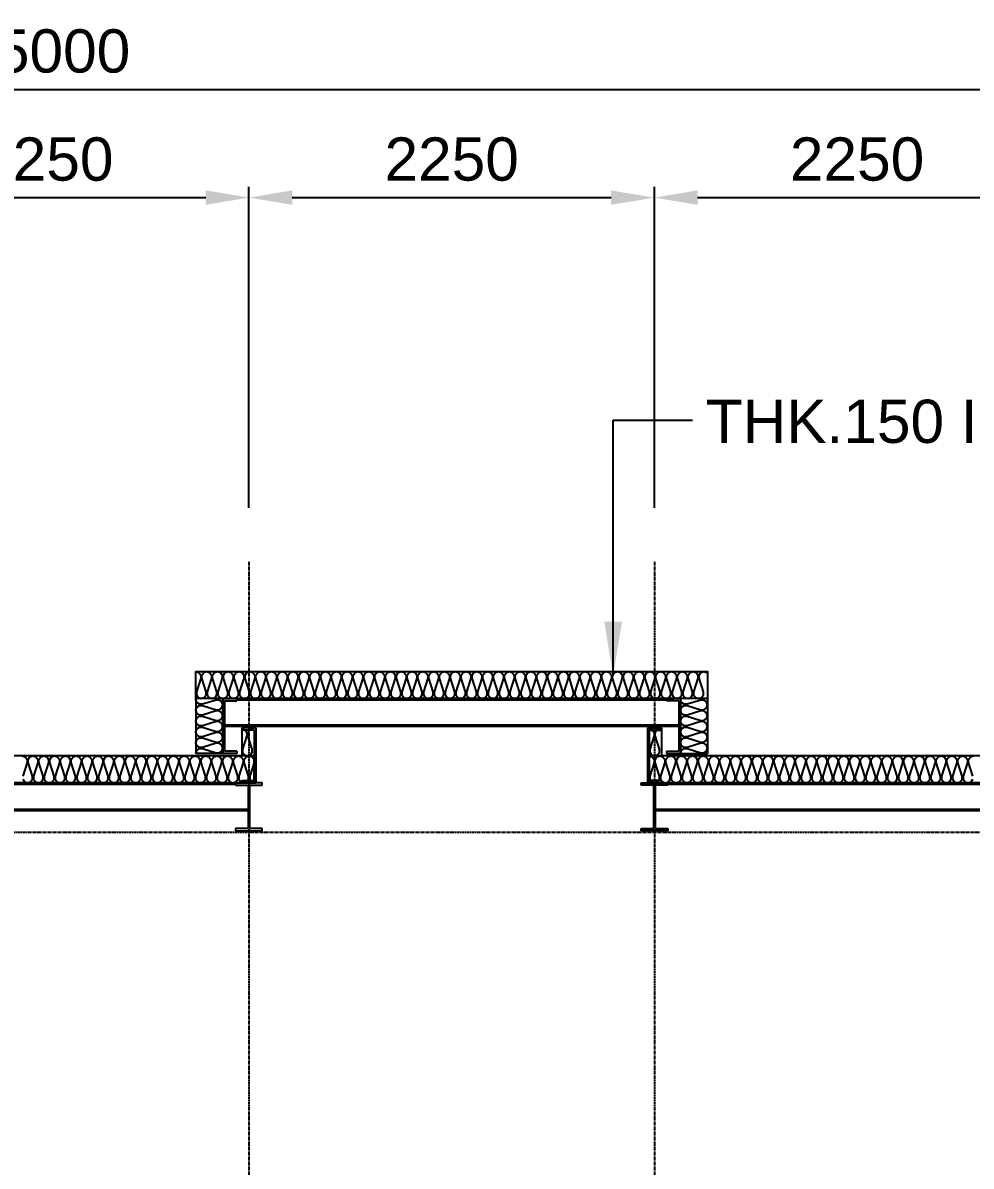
# Model space of a CAD drawing. Header units: millimetres. Extents: x 66027 to 360317, y -114806 to -64032.
# Drawn here: x 317186 to 322449, y -98580 to -92234 of the extents above; entities that cross this region are included whole.
import ezdxf

# ---------------------------------------------------------------- set-up
doc = ezdxf.new("R2010")
doc.units = ezdxf.units.MM
doc.header["$LTSCALE"] = 140
for name, pattern in [('CENTER', [2, 1.25, -0.25, 0.25, -0.25]), ('HIDDEN', [0.375, 0.25, -0.125]), ('PHANTOM2', [31.75, 15.875, -3.175, 3.175, -3.175, 3.175, -3.175])]:
    doc.linetypes.add(name, pattern=pattern)
doc.layers.get('Defpoints').update_dxf_attribs({"color": 175})
for name, color, linetype in [('C_CEN', 1, 'CENTER'), ('C_STEEL', 2, 'Continuous'), ('C_TEXT_01', 2, 'Continuous'), ('DIM-SCALE', 7, 'Continuous'), ('HAT', 8, 'Continuous'), ('Xref_Gypsum_SECTION1$0$Panel', 4, 'Continuous')]:
    doc.layers.add(name, color=color, linetype=linetype)
doc.styles.add('Arial', font='arial.ttf')
doc.styles.add('돋움', font='')
doc.styles.get('돋움').set_extended_font_data('Dotum')
doc.dimstyles.new('일반도면_0050', dxfattribs={"dimtxt": 200, "dimasz": 200, "dimexe": 50, "dimexo": 250, "dimgap": 75, "dimtad": 1, "dimdec": 0, "dimzin": 0, "dimdsep": 46, "dimtxsty": 'Arial', "dimcen": -250, "dimclrd": 7, "dimclre": 7, "dimclrt": 2, "dimadec": 0, "dimazin": 0, "dimtfac": 1, "dimtdec": 0, "dimtix": 1, "dimtmove": 2, "dimatfit": 3, "dimfxl": 1, "dimtolj": 1, "dimtzin": 0, "dimarcsym": 0})
doc.dimstyles.new('일반도면_0080', dxfattribs={"dimtxt": 240, "dimasz": 200, "dimexe": 80, "dimexo": 240, "dimgap": 80, "dimtad": 1, "dimdec": 0, "dimzin": 0, "dimdsep": 46, "dimtxsty": '돋움', "dimcen": -400, "dimclrd": 7, "dimclre": 7, "dimclrt": 2, "dimadec": 8, "dimazin": 0, "dimtfac": 1, "dimtdec": 4, "dimtix": 1, "dimtmove": 2, "dimatfit": 3, "dimfxl": 1, "dimtolj": 1, "dimtzin": 0, "dimarcsym": 0})

# ---------------------------------------------------------------- blocks, each defined once
blk = doc.blocks.new('*D197')
at = {"layer": 'Defpoints', "color": 0}
for p in [(324816.2, -92603.6), (324816.2, -93203.6), (309816.2, -95225)]:
    blk.add_point(p, dxfattribs=at)
at = {"layer": 'DIM-SCALE', "color": 7, "lineweight": -2}
for p, q in [((309816.2, -94925), (309816.2, -92543.6)), ((324816.2, -92903.6), (324816.2, -92543.6)), ((310056.2, -92603.6), (324576.2, -92603.6))]:
    blk.add_line(p, q, dxfattribs=at)
at = {"layer": 'DIM-SCALE', "color": 7}
for points in [[(310056.2, -92563.6), (310056.2, -92643.6), (309816.2, -92603.6)], [(324576.2, -92563.6), (324576.2, -92643.6), (324816.2, -92603.6)]]:
    blk.add_solid(points, dxfattribs=at)
at = {"layer": 'DIM-SCALE', "color": 2, "insert": (317316.2, -92391.1), "char_height": 240, "attachment_point": 5, "style": 'Arial'}
blk.add_mtext('\\A1;15000', dxfattribs=at)
blk = doc.blocks.new('A$C356D3F55')
at = {"layer": 'C_STEEL', "extrusion": (0, 0, -1)}
for p, q in [((0, 0), (148, 0)), ((0, -13), (0, 0)), ((148, 0), (148, -13)), ((70.19, -13), (0, -13)), ((148, -13), (77.81, -13)), ((0, -254), (70.19, -254)), ((0, -267), (0, -254)), ((148, -267), (0, -267)), ((77.81, -254), (148, -254)), ((148, -254), (148, -267))]:
    blk.add_line(p, q, dxfattribs=at)
at = {"layer": 'C_STEEL'}
for p, q in [((70.19, -254), (70.19, -13)), ((77.81, -13), (77.81, -254))]:
    blk.add_line(p, q, dxfattribs=at)
blk = doc.blocks.new('A$C59826761')
at = {"layer": 'C_STEEL', "extrusion": (0, 0, -1)}
for p, q in [((0, 0), (77.5, 0)), ((9.83, -12.7), (77.5, -12.7)), ((77.5, -305), (0, -305)), ((77.5, -292.3), (9.83, -292.3))]:
    blk.add_line(p, q, dxfattribs=at)
at = {"layer": 'C_STEEL'}
for p, q in [((0, 0), (0, -305)), ((77.5, 0), (77.5, -12.7)), ((9.83, -12.7), (9.83, -292.3)), ((77.5, -292.3), (77.5, -305))]:
    blk.add_line(p, q, dxfattribs=at)
blk = doc.blocks.new('*D395')
at = {"layer": 'Defpoints', "color": 0}
for p in [(318441.2, -93203.6), (316191.2, -95225), (318441.2, -95225)]:
    blk.add_point(p, dxfattribs=at)
at = {"layer": 'DIM-SCALE', "color": 7, "lineweight": -2}
for p, q in [((316191.2, -94925), (316191.2, -93143.6)), ((318441.2, -94925), (318441.2, -93143.6)), ((316431.2, -93203.6), (318201.2, -93203.6))]:
    blk.add_line(p, q, dxfattribs=at)
at = {"layer": 'DIM-SCALE', "color": 7}
for points in [[(316431.2, -93163.6), (316431.2, -93243.6), (316191.2, -93203.6)], [(318201.2, -93163.6), (318201.2, -93243.6), (318441.2, -93203.6)]]:
    blk.add_solid(points, dxfattribs=at)
at = {"layer": 'DIM-SCALE', "color": 2, "insert": (317316.2, -92991.1), "char_height": 240, "attachment_point": 5, "style": 'Arial'}
blk.add_mtext('\\A1;2250', dxfattribs=at)
blk = doc.blocks.new('*D396')
at = {"layer": 'Defpoints', "color": 0}
for p in [(320691.2, -93203.6), (318441.2, -95225), (320691.2, -95225)]:
    blk.add_point(p, dxfattribs=at)
at = {"layer": 'DIM-SCALE', "color": 7, "lineweight": -2}
for p, q in [((318441.2, -94925), (318441.2, -93143.6)), ((320691.2, -94925), (320691.2, -93143.6)), ((318681.2, -93203.6), (320451.2, -93203.6))]:
    blk.add_line(p, q, dxfattribs=at)
at = {"layer": 'DIM-SCALE', "color": 7}
for points in [[(318681.2, -93163.6), (318681.2, -93243.6), (318441.2, -93203.6)], [(320451.2, -93163.6), (320451.2, -93243.6), (320691.2, -93203.6)]]:
    blk.add_solid(points, dxfattribs=at)
at = {"layer": 'DIM-SCALE', "color": 2, "insert": (319566.2, -92991.1), "char_height": 240, "attachment_point": 5, "style": 'Arial'}
blk.add_mtext('\\A1;2250', dxfattribs=at)
blk = doc.blocks.new('*D397')
at = {"layer": 'Defpoints', "color": 0}
for p in [(322941.2, -93203.6), (320691.2, -95225), (322941.2, -95225)]:
    blk.add_point(p, dxfattribs=at)
at = {"layer": 'DIM-SCALE', "color": 7, "lineweight": -2}
for p, q in [((320691.2, -94925), (320691.2, -93143.6)), ((322941.2, -94925), (322941.2, -93143.6)), ((320931.2, -93203.6), (322701.2, -93203.6))]:
    blk.add_line(p, q, dxfattribs=at)
at = {"layer": 'DIM-SCALE', "color": 7}
for points in [[(320931.2, -93163.6), (320931.2, -93243.6), (320691.2, -93203.6)], [(322701.2, -93163.6), (322701.2, -93243.6), (322941.2, -93203.6)]]:
    blk.add_solid(points, dxfattribs=at)
at = {"layer": 'DIM-SCALE', "color": 2, "insert": (321816.2, -92991.1), "char_height": 240, "attachment_point": 5, "style": 'Arial'}
blk.add_mtext('\\A1;2250', dxfattribs=at)

msp = doc.modelspace()

# ---------------------------------------------------------------- linework, layer by layer
at = {"layer": 'C_CEN', "color": 1, "ltscale": 0.1}
for p, q in [((318441.2, -95225), (318441.2, -105225)), ((320691.2, -95225), (320691.2, -105225)), ((309316.2, -96725), (331316.2, -96725))]:
    msp.add_line(p, q, dxfattribs=at)
at = {"layer": 'C_TEXT_01'}
for p, q in [((318373.7, -95984.3), (320801.2, -95984.3)), ((318373.7, -95984.3), (320758.7, -95984.3)), ((318306, -96137.3), (320826.3, -96137.3)), ((318346, -96452), (316265.2, -96452)), ((322846, -96452), (320765.2, -96452)), ((316195, -96605), (318437.4, -96605)), ((320695, -96605), (322937.4, -96605))]:
    msp.add_line(p, q, dxfattribs=at)
at = {"layer": 'C_TEXT_01', "linetype": 'HIDDEN', "ltscale": 0.1}
for p, q in [((318373.7, -95991.4), (320758.7, -95991.4)), ((318306, -96130.2), (320826.3, -96130.2)), ((316265.2, -96459.1), (318367.2, -96459.1)), ((320765.2, -96459.1), (322867.2, -96459.1)), ((316195, -96597.9), (318437.4, -96597.9)), ((320695, -96597.9), (322937.4, -96597.9))]:
    msp.add_line(p, q, dxfattribs=at)
at = {"layer": 'HAT'}
for points in [[(318146.2, -95834.3), (318146.2, -95834.3), (318162.7, -95840.3), (318173.2, -95855.3), (318173.2, -95871.8), (318149.2, -95946.8), (318149.2, -95963.3), (318159.7, -95978.3), (318176.2, -95984.3), (318192.7, -95978.3), (318203.2, -95963.3), (318203.2, -95946.8), (318179.2, -95871.8), (318179.2, -95855.3), (318189.7, -95840.3), (318206.2, -95834.3), (318222.7, -95840.3), (318233.2, -95855.3), (318233.2, -95871.8), (318209.2, -95946.8), (318209.2, -95963.3), (318219.7, -95978.3), (318236.2, -95984.3), (318252.7, -95978.3), (318263.2, -95963.3), (318263.2, -95946.8), (318239.2, -95871.8), (318239.2, -95855.3), (318249.7, -95840.3), (318266.2, -95834.3), (318282.7, -95840.3), (318293.2, -95855.3), (318293.2, -95871.8), (318269.2, -95946.8), (318269.2, -95963.3), (318279.7, -95978.3), (318296.2, -95984.3), (318312.7, -95978.3), (318323.2, -95963.3), (318323.2, -95946.8), (318299.2, -95871.8), (318299.2, -95855.3), (318309.7, -95840.3), (318326.2, -95834.3), (318342.7, -95840.3), (318353.2, -95855.3), (318353.2, -95871.8), (318329.2, -95946.8), (318329.2, -95963.3), (318339.7, -95978.3), (318356.2, -95984.3), (318372.7, -95978.3), (318383.2, -95963.3), (318383.2, -95946.8), (318359.2, -95871.8), (318359.2, -95855.3), (318369.7, -95840.3), (318386.2, -95834.3), (318402.7, -95840.3), (318413.2, -95855.3), (318413.2, -95871.8), (318389.2, -95946.8), (318389.2, -95963.3), (318399.7, -95978.3), (318416.2, -95984.3), (318432.7, -95978.3), (318443.2, -95963.3), (318443.2, -95946.8), (318419.2, -95871.8), (318419.2, -95855.3), (318429.7, -95840.3), (318446.2, -95834.3), (318462.7, -95840.3), (318473.2, -95855.3), (318473.2, -95871.8), (318449.2, -95946.8), (318449.2, -95963.3), (318459.7, -95978.3), (318476.2, -95984.3), (318492.7, -95978.3), (318503.2, -95963.3), (318503.2, -95946.8), (318479.2, -95871.8), (318479.2, -95855.3), (318489.7, -95840.3), (318506.2, -95834.3), (318522.7, -95840.3), (318533.2, -95855.3), (318533.2, -95871.8), (318509.2, -95946.8), (318509.2, -95963.3), (318519.7, -95978.3), (318536.2, -95984.3), (318552.7, -95978.3), (318563.2, -95963.3), (318563.2, -95946.8), (318539.2, -95871.8), (318539.2, -95855.3), (318549.7, -95840.3), (318566.2, -95834.3), (318582.7, -95840.3), (318593.2, -95855.3), (318593.2, -95871.8), (318569.2, -95946.8), (318569.2, -95963.3), (318579.7, -95978.3), (318596.2, -95984.3), (318612.7, -95978.3), (318623.2, -95963.3), (318623.2, -95946.8), (318599.2, -95871.8), (318599.2, -95855.3), (318609.7, -95840.3), (318626.2, -95834.3), (318642.7, -95840.3), (318653.2, -95855.3), (318653.2, -95871.8), (318629.2, -95946.8), (318629.2, -95963.3), (318639.7, -95978.3), (318656.2, -95984.3), (318672.7, -95978.3), (318683.2, -95963.3), (318683.2, -95946.8), (318659.2, -95871.8), (318659.2, -95855.3), (318669.7, -95840.3), (318686.2, -95834.3), (318702.7, -95840.3), (318713.2, -95855.3), (318713.2, -95871.8), (318689.2, -95946.8), (318689.2, -95963.3), (318699.7, -95978.3), (318716.2, -95984.3), (318732.7, -95978.3), (318743.2, -95963.3), (318743.2, -95946.8), (318719.2, -95871.8), (318719.2, -95855.3), (318729.7, -95840.3), (318746.2, -95834.3), (318762.7, -95840.3), (318773.2, -95855.3), (318773.2, -95871.8), (318749.2, -95946.8), (318749.2, -95963.3), (318759.7, -95978.3), (318776.2, -95984.3), (318792.7, -95978.3), (318803.2, -95963.3), (318803.2, -95946.8), (318779.2, -95871.8), (318779.2, -95855.3), (318789.7, -95840.3), (318806.2, -95834.3), (318822.7, -95840.3), (318833.2, -95855.3), (318833.2, -95871.8), (318809.2, -95946.8), (318809.2, -95963.3), (318819.7, -95978.3), (318836.2, -95984.3), (318852.7, -95978.3), (318863.2, -95963.3), (318863.2, -95946.8), (318839.2, -95871.8), (318839.2, -95855.3), (318849.7, -95840.3), (318866.2, -95834.3), (318882.7, -95840.3), (318893.2, -95855.3), (318893.2, -95871.8), (318869.2, -95946.8), (318869.2, -95963.3), (318879.7, -95978.3), (318896.2, -95984.3), (318912.7, -95978.3), (318923.2, -95963.3), (318923.2, -95946.8), (318899.2, -95871.8), (318899.2, -95855.3), (318909.7, -95840.3), (318926.2, -95834.3), (318942.7, -95840.3), (318953.2, -95855.3), (318953.2, -95871.8), (318929.2, -95946.8), (318929.2, -95963.3), (318939.7, -95978.3), (318956.2, -95984.3), (318972.7, -95978.3), (318983.2, -95963.3), (318983.2, -95946.8), (318959.2, -95871.8), (318959.2, -95855.3), (318969.7, -95840.3), (318986.2, -95834.3), (319002.7, -95840.3), (319013.2, -95855.3), (319013.2, -95871.8), (318989.2, -95946.8), (318989.2, -95963.3), (318999.7, -95978.3), (319016.2, -95984.3), (319032.7, -95978.3), (319043.2, -95963.3), (319043.2, -95946.8), (319019.2, -95871.8), (319019.2, -95855.3), (319029.7, -95840.3), (319046.2, -95834.3), (319062.7, -95840.3), (319073.2, -95855.3), (319073.2, -95871.8), (319049.2, -95946.8), (319049.2, -95963.3), (319059.7, -95978.3), (319076.2, -95984.3), (319092.7, -95978.3), (319103.2, -95963.3), (319103.2, -95946.8), (319079.2, -95871.8), (319079.2, -95855.3), (319089.7, -95840.3), (319106.2, -95834.3), (319122.7, -95840.3), (319133.2, -95855.3), (319133.2, -95871.8), (319109.2, -95946.8), (319109.2, -95963.3), (319119.7, -95978.3), (319136.2, -95984.3), (319152.7, -95978.3), (319163.2, -95963.3), (319163.2, -95946.8), (319139.2, -95871.8), (319139.2, -95855.3), (319149.7, -95840.3), (319166.2, -95834.3), (319182.7, -95840.3), (319193.2, -95855.3), (319193.2, -95871.8), (319169.2, -95946.8), (319169.2, -95963.3), (319179.7, -95978.3), (319196.2, -95984.3), (319212.7, -95978.3), (319223.2, -95963.3), (319223.2, -95946.8), (319199.2, -95871.8), (319199.2, -95855.3), (319209.7, -95840.3), (319226.2, -95834.3), (319242.7, -95840.3), (319253.2, -95855.3), (319253.2, -95871.8), (319229.2, -95946.8), (319229.2, -95963.3), (319239.7, -95978.3), (319256.2, -95984.3), (319272.7, -95978.3), (319283.2, -95963.3), (319283.2, -95946.8), (319259.2, -95871.8), (319259.2, -95855.3), (319269.7, -95840.3), (319286.2, -95834.3), (319302.7, -95840.3), (319313.2, -95855.3), (319313.2, -95871.8), (319289.2, -95946.8), (319289.2, -95963.3), (319299.7, -95978.3), (319316.2, -95984.3), (319332.7, -95978.3), (319343.2, -95963.3), (319343.2, -95946.8), (319319.2, -95871.8), (319319.2, -95855.3), (319329.7, -95840.3), (319346.2, -95834.3), (319362.7, -95840.3), (319373.2, -95855.3), (319373.2, -95871.8), (319349.2, -95946.8), (319349.2, -95963.3), (319359.7, -95978.3), (319376.2, -95984.3), (319392.7, -95978.3), (319403.2, -95963.3), (319403.2, -95946.8), (319379.2, -95871.8), (319379.2, -95855.3), (319389.7, -95840.3), (319406.2, -95834.3), (319422.7, -95840.3), (319433.2, -95855.3), (319433.2, -95871.8), (319409.2, -95946.8), (319409.2, -95963.3), (319419.7, -95978.3), (319436.2, -95984.3), (319452.7, -95978.3), (319463.2, -95963.3), (319463.2, -95946.8), (319439.2, -95871.8), (319439.2, -95855.3), (319449.7, -95840.3), (319466.2, -95834.3), (319482.7, -95840.3), (319493.2, -95855.3), (319493.2, -95871.8), (319469.2, -95946.8), (319469.2, -95963.3), (319479.7, -95978.3), (319496.2, -95984.3), (319512.7, -95978.3), (319523.2, -95963.3), (319523.2, -95946.8), (319499.2, -95871.8), (319499.2, -95855.3), (319509.7, -95840.3), (319526.2, -95834.3), (319542.7, -95840.3), (319553.2, -95855.3), (319553.2, -95871.8), (319529.2, -95946.8), (319529.2, -95963.3), (319539.7, -95978.3), (319556.2, -95984.3), (319572.7, -95978.3), (319583.2, -95963.3), (319583.2, -95946.8), (319559.2, -95871.8), (319559.2, -95855.3), (319569.7, -95840.3), (319586.2, -95834.3), (319602.7, -95840.3), (319613.2, -95855.3), (319613.2, -95871.8), (319589.2, -95946.8), (319589.2, -95963.3), (319599.7, -95978.3), (319616.2, -95984.3), (319632.7, -95978.3), (319643.2, -95963.3), (319643.2, -95946.8), (319619.2, -95871.8), (319619.2, -95855.3), (319629.7, -95840.3), (319646.2, -95834.3), (319662.7, -95840.3), (319673.2, -95855.3), (319673.2, -95871.8), (319649.2, -95946.8), (319649.2, -95963.3), (319659.7, -95978.3), (319676.2, -95984.3), (319692.7, -95978.3), (319703.2, -95963.3), (319703.2, -95946.8), (319679.2, -95871.8), (319679.2, -95855.3), (319689.7, -95840.3), (319706.2, -95834.3), (319722.7, -95840.3), (319733.2, -95855.3), (319733.2, -95871.8), (319709.2, -95946.8), (319709.2, -95963.3), (319719.7, -95978.3), (319736.2, -95984.3), (319752.7, -95978.3), (319763.2, -95963.3), (319763.2, -95946.8), (319739.2, -95871.8), (319739.2, -95855.3), (319749.7, -95840.3), (319766.2, -95834.3), (319782.7, -95840.3), (319793.2, -95855.3), (319793.2, -95871.8), (319769.2, -95946.8), (319769.2, -95963.3), (319779.7, -95978.3), (319796.2, -95984.3), (319812.7, -95978.3), (319823.2, -95963.3), (319823.2, -95946.8), (319799.2, -95871.8), (319799.2, -95855.3), (319809.7, -95840.3), (319826.2, -95834.3), (319842.7, -95840.3), (319853.2, -95855.3), (319853.2, -95871.8), (319829.2, -95946.8), (319829.2, -95963.3), (319839.7, -95978.3), (319856.2, -95984.3), (319872.7, -95978.3), (319883.2, -95963.3), (319883.2, -95946.8), (319859.2, -95871.8), (319859.2, -95855.3), (319869.7, -95840.3), (319886.2, -95834.3), (319902.7, -95840.3), (319913.2, -95855.3), (319913.2, -95871.8), (319889.2, -95946.8), (319889.2, -95963.3), (319899.7, -95978.3), (319916.2, -95984.3), (319932.7, -95978.3), (319943.2, -95963.3), (319943.2, -95946.8), (319919.2, -95871.8), (319919.2, -95855.3), (319929.7, -95840.3), (319946.2, -95834.3), (319962.7, -95840.3), (319973.2, -95855.3), (319973.2, -95871.8), (319949.2, -95946.8), (319949.2, -95963.3), (319959.7, -95978.3), (319976.2, -95984.3), (319992.7, -95978.3), (320003.2, -95963.3), (320003.2, -95946.8), (319979.2, -95871.8), (319979.2, -95855.3), (319989.7, -95840.3), (320006.2, -95834.3), (320022.7, -95840.3), (320033.2, -95855.3), (320033.2, -95871.8), (320009.2, -95946.8), (320009.2, -95963.3), (320019.7, -95978.3), (320036.2, -95984.3), (320052.7, -95978.3), (320063.2, -95963.3), (320063.2, -95946.8), (320039.2, -95871.8), (320039.2, -95855.3), (320049.7, -95840.3), (320066.2, -95834.3), (320082.7, -95840.3), (320093.2, -95855.3), (320093.2, -95871.8), (320069.2, -95946.8), (320069.2, -95963.3), (320079.7, -95978.3), (320096.2, -95984.3), (320112.7, -95978.3), (320123.2, -95963.3), (320123.2, -95946.8), (320099.2, -95871.8), (320099.2, -95855.3), (320109.7, -95840.3), (320126.2, -95834.3), (320142.7, -95840.3), (320153.2, -95855.3), (320153.2, -95871.8), (320129.2, -95946.8), (320129.2, -95963.3), (320139.7, -95978.3), (320156.2, -95984.3), (320172.7, -95978.3), (320183.2, -95963.3), (320183.2, -95946.8), (320159.2, -95871.8), (320159.2, -95855.3), (320169.7, -95840.3), (320186.2, -95834.3), (320202.7, -95840.3), (320213.2, -95855.3), (320213.2, -95871.8), (320189.2, -95946.8), (320189.2, -95963.3), (320199.7, -95978.3), (320216.2, -95984.3), (320232.7, -95978.3), (320243.2, -95963.3), (320243.2, -95946.8), (320219.2, -95871.8), (320219.2, -95855.3), (320229.7, -95840.3), (320246.2, -95834.3), (320262.7, -95840.3), (320273.2, -95855.3), (320273.2, -95871.8), (320249.2, -95946.8), (320249.2, -95963.3), (320259.7, -95978.3), (320276.2, -95984.3), (320292.7, -95978.3), (320303.2, -95963.3), (320303.2, -95946.8), (320279.2, -95871.8), (320279.2, -95855.3), (320289.7, -95840.3), (320306.2, -95834.3), (320322.7, -95840.3), (320333.2, -95855.3), (320333.2, -95871.8), (320309.2, -95946.8), (320309.2, -95963.3), (320319.7, -95978.3), (320336.2, -95984.3), (320352.7, -95978.3), (320363.2, -95963.3), (320363.2, -95946.8), (320339.2, -95871.8), (320339.2, -95855.3), (320349.7, -95840.3), (320366.2, -95834.3), (320382.7, -95840.3), (320393.2, -95855.3), (320393.2, -95871.8), (320369.2, -95946.8), (320369.2, -95963.3), (320379.7, -95978.3), (320396.2, -95984.3), (320412.7, -95978.3), (320423.2, -95963.3), (320423.2, -95946.8), (320399.2, -95871.8), (320399.2, -95855.3), (320409.7, -95840.3), (320426.2, -95834.3), (320442.7, -95840.3), (320453.2, -95855.3), (320453.2, -95871.8), (320429.2, -95946.8), (320429.2, -95963.3), (320439.7, -95978.3), (320456.2, -95984.3), (320472.7, -95978.3), (320483.2, -95963.3), (320483.2, -95946.8), (320459.2, -95871.8), (320459.2, -95855.3), (320469.7, -95840.3), (320486.2, -95834.3), (320502.7, -95840.3), (320513.2, -95855.3), (320513.2, -95871.8), (320489.2, -95946.8), (320489.2, -95963.3), (320499.7, -95978.3), (320516.2, -95984.3), (320532.7, -95978.3), (320543.2, -95963.3), (320543.2, -95946.8), (320519.2, -95871.8), (320519.2, -95855.3), (320529.7, -95840.3), (320546.2, -95834.3), (320562.7, -95840.3), (320573.2, -95855.3), (320573.2, -95871.8), (320549.2, -95946.8), (320549.2, -95963.3), (320559.7, -95978.3), (320576.2, -95984.3), (320592.7, -95978.3), (320603.2, -95963.3), (320603.2, -95946.8), (320579.2, -95871.8), (320579.2, -95855.3), (320589.7, -95840.3), (320606.2, -95834.3), (320622.7, -95840.3), (320633.2, -95855.3), (320633.2, -95871.8), (320609.2, -95946.8), (320609.2, -95963.3), (320619.7, -95978.3), (320636.2, -95984.3), (320652.7, -95978.3), (320663.2, -95963.3), (320663.2, -95946.8), (320639.2, -95871.8), (320639.2, -95855.3), (320649.7, -95840.3), (320666.2, -95834.3), (320682.7, -95840.3), (320693.2, -95855.3), (320693.2, -95871.8), (320669.2, -95946.8), (320669.2, -95963.3), (320679.7, -95978.3), (320696.2, -95984.3), (320712.7, -95978.3), (320723.2, -95963.3), (320723.2, -95946.8), (320699.2, -95871.8), (320699.2, -95855.3), (320709.7, -95840.3), (320726.2, -95834.3), (320742.7, -95840.3), (320753.2, -95855.3), (320753.2, -95871.8), (320729.2, -95946.8), (320729.2, -95963.3), (320739.7, -95978.3), (320756.2, -95984.3), (320772.7, -95978.3), (320783.2, -95963.3), (320783.2, -95946.8), (320759.2, -95871.8), (320759.2, -95855.3), (320769.7, -95840.3), (320786.2, -95834.3), (320802.7, -95840.3), (320813.2, -95855.3), (320813.2, -95871.8), (320789.2, -95946.8), (320789.2, -95963.3), (320799.7, -95978.3), (320816.2, -95984.3), (320832.7, -95978.3), (320843.2, -95963.3), (320843.2, -95946.8), (320819.2, -95871.8), (320819.2, -95855.3), (320829.7, -95840.3), (320846.2, -95834.3), (320862.7, -95840.3), (320873.2, -95855.3), (320873.2, -95871.8), (320849.2, -95946.8), (320849.2, -95963.3), (320859.7, -95978.3), (320876.2, -95984.3), (320892.7, -95978.3), (320903.2, -95963.3), (320903.2, -95946.8), (320879.2, -95871.8), (320879.2, -95855.3), (320889.7, -95840.3), (320906.2, -95834.3), (320922.7, -95840.3), (320933.2, -95855.3), (320933.2, -95871.8), (320909.2, -95946.8), (320909.2, -95963.3), (320919.7, -95978.3), (320936.2, -95984.3), (320952.7, -95978.3), (320963.2, -95963.3), (320963.2, -95946.8), (320939.2, -95871.8), (320939.2, -95855.3), (320949.7, -95840.3), (320966.2, -95834.3), (320982.7, -95840.3), (320986.2, -95845.3)], [(318146.2, -96289.3), (318146.2, -96289.3), (318152.2, -96272.8), (318167.2, -96262.3), (318183.7, -96262.3), (318258.7, -96286.3), (318275.2, -96286.3), (318290.2, -96275.8), (318296.2, -96259.3), (318290.2, -96242.8), (318275.2, -96232.3), (318258.7, -96232.3), (318183.7, -96256.3), (318167.2, -96256.3), (318152.2, -96245.8), (318146.2, -96229.3), (318152.2, -96212.8), (318167.2, -96202.3), (318183.7, -96202.3), (318258.7, -96226.3), (318275.2, -96226.3), (318290.2, -96215.8), (318296.2, -96199.3), (318290.2, -96182.8), (318275.2, -96172.3), (318258.7, -96172.3), (318183.7, -96196.3), (318167.2, -96196.3), (318152.2, -96185.8), (318146.2, -96169.3), (318152.2, -96152.8), (318167.2, -96142.3), (318183.7, -96142.3), (318258.7, -96166.3), (318275.2, -96166.3), (318290.2, -96155.8), (318296.2, -96139.3), (318290.2, -96122.8), (318275.2, -96112.3), (318258.7, -96112.3), (318183.7, -96136.3), (318167.2, -96136.3), (318152.2, -96125.8), (318146.2, -96109.3), (318152.2, -96092.8), (318167.2, -96082.3), (318183.7, -96082.3), (318258.7, -96106.3), (318275.2, -96106.3), (318290.2, -96095.8), (318296.2, -96079.3), (318290.2, -96062.8), (318275.2, -96052.3), (318258.7, -96052.3), (318183.7, -96076.3), (318167.2, -96076.3), (318152.2, -96065.8), (318146.2, -96049.3), (318152.2, -96032.8), (318167.2, -96022.3), (318183.7, -96022.3), (318258.7, -96046.3), (318275.2, -96046.3), (318290.2, -96035.8), (318296.2, -96019.3), (318290.2, -96002.8), (318275.2, -95992.3), (318258.7, -95992.3), (318183.7, -96016.3), (318167.2, -96016.3), (318152.2, -96005.8), (318146.2, -95989.3), (318148, -95984.3)], [(320836.2, -96289.3), (320836.2, -96289.3), (320842.2, -96272.8), (320857.2, -96262.3), (320873.7, -96262.3), (320948.7, -96286.3), (320965.2, -96286.3), (320980.2, -96275.8), (320986.2, -96259.3), (320980.2, -96242.8), (320965.2, -96232.3), (320948.7, -96232.3), (320873.7, -96256.3), (320857.2, -96256.3), (320842.2, -96245.8), (320836.2, -96229.3), (320842.2, -96212.8), (320857.2, -96202.3), (320873.7, -96202.3), (320948.7, -96226.3), (320965.2, -96226.3), (320980.2, -96215.8), (320986.2, -96199.3), (320980.2, -96182.8), (320965.2, -96172.3), (320948.7, -96172.3), (320873.7, -96196.3), (320857.2, -96196.3), (320842.2, -96185.8), (320836.2, -96169.3), (320842.2, -96152.8), (320857.2, -96142.3), (320873.7, -96142.3), (320948.7, -96166.3), (320965.2, -96166.3), (320980.2, -96155.8), (320986.2, -96139.3), (320980.2, -96122.8), (320965.2, -96112.3), (320948.7, -96112.3), (320873.7, -96136.3), (320857.2, -96136.3), (320842.2, -96125.8), (320836.2, -96109.3), (320842.2, -96092.8), (320857.2, -96082.3), (320873.7, -96082.3), (320948.7, -96106.3), (320965.2, -96106.3), (320980.2, -96095.8), (320986.2, -96079.3), (320980.2, -96062.8), (320965.2, -96052.3), (320948.7, -96052.3), (320873.7, -96076.3), (320857.2, -96076.3), (320842.2, -96065.8), (320836.2, -96049.3), (320842.2, -96032.8), (320857.2, -96022.3), (320873.7, -96022.3), (320948.7, -96046.3), (320965.2, -96046.3), (320980.2, -96035.8), (320986.2, -96019.3), (320980.2, -96002.8), (320965.2, -95992.3), (320948.7, -95992.3), (320873.7, -96016.3), (320857.2, -96016.3), (320842.2, -96005.8), (320836.2, -95989.3), (320838, -95984.3)], [(318402.4, -96152), (318402.4, -96152), (318418.9, -96158), (318429.4, -96173), (318429.4, -96189.5), (318405.4, -96264.5), (318405.4, -96281), (318415.9, -96296), (318432.4, -96302), (318448.9, -96296), (318459.4, -96281), (318459.4, -96264.5), (318435.4, -96189.5), (318435.4, -96173), (318445.9, -96158), (318462.4, -96152), (318470.1, -96154.8)], [(320662.2, -96152), (320662.2, -96152), (320678.7, -96158), (320689.2, -96173), (320689.2, -96189.5), (320665.2, -96264.5), (320665.2, -96281), (320675.7, -96296), (320692.2, -96302), (320708.7, -96296), (320719.2, -96281), (320719.2, -96264.5), (320695.2, -96189.5), (320695.2, -96173), (320705.7, -96158), (320722.2, -96152), (320729.9, -96154.8)], [(317182.2, -96302), (317198.7, -96308), (317209.2, -96323), (317209.2, -96339.5), (317185.2, -96414.5)], [(317185.2, -96431), (317195.7, -96446), (317212.2, -96452), (317228.7, -96446), (317239.2, -96431), (317239.2, -96414.5), (317215.2, -96339.5), (317215.2, -96323), (317225.7, -96308), (317242.2, -96302), (317258.7, -96308), (317269.2, -96323), (317269.2, -96339.5), (317245.2, -96414.5), (317245.2, -96431), (317255.7, -96446), (317272.2, -96452), (317288.7, -96446), (317299.2, -96431), (317299.2, -96414.5), (317275.2, -96339.5), (317275.2, -96323), (317285.7, -96308), (317302.2, -96302), (317318.7, -96308), (317329.2, -96323), (317329.2, -96339.5), (317305.2, -96414.5), (317305.2, -96431), (317315.7, -96446), (317332.2, -96452), (317348.7, -96446), (317359.2, -96431), (317359.2, -96414.5), (317335.2, -96339.5), (317335.2, -96323), (317345.7, -96308), (317362.2, -96302), (317378.7, -96308), (317389.2, -96323), (317389.2, -96339.5), (317365.2, -96414.5), (317365.2, -96431), (317375.7, -96446), (317392.2, -96452), (317408.7, -96446), (317419.2, -96431), (317419.2, -96414.5), (317395.2, -96339.5), (317395.2, -96323), (317405.7, -96308), (317422.2, -96302), (317438.7, -96308), (317449.2, -96323), (317449.2, -96339.5), (317425.2, -96414.5), (317425.2, -96431), (317435.7, -96446), (317452.2, -96452), (317468.7, -96446), (317479.2, -96431), (317479.2, -96414.5), (317455.2, -96339.5), (317455.2, -96323), (317465.7, -96308), (317482.2, -96302), (317498.7, -96308), (317509.2, -96323), (317509.2, -96339.5), (317485.2, -96414.5), (317485.2, -96431), (317495.7, -96446), (317512.2, -96452), (317528.7, -96446), (317539.2, -96431), (317539.2, -96414.5), (317515.2, -96339.5), (317515.2, -96323), (317525.7, -96308), (317542.2, -96302), (317558.7, -96308), (317569.2, -96323), (317569.2, -96339.5), (317545.2, -96414.5), (317545.2, -96431), (317555.7, -96446), (317572.2, -96452), (317588.7, -96446), (317599.2, -96431), (317599.2, -96414.5), (317575.2, -96339.5), (317575.2, -96323), (317585.7, -96308), (317602.2, -96302), (317618.7, -96308), (317629.2, -96323), (317629.2, -96339.5), (317605.2, -96414.5), (317605.2, -96431), (317615.7, -96446), (317632.2, -96452), (317648.7, -96446), (317659.2, -96431), (317659.2, -96414.5), (317635.2, -96339.5), (317635.2, -96323), (317645.7, -96308), (317662.2, -96302), (317678.7, -96308), (317689.2, -96323), (317689.2, -96339.5), (317665.2, -96414.5), (317665.2, -96431), (317675.7, -96446), (317692.2, -96452), (317708.7, -96446), (317719.2, -96431), (317719.2, -96414.5), (317695.2, -96339.5), (317695.2, -96323), (317705.7, -96308), (317722.2, -96302), (317738.7, -96308), (317749.2, -96323), (317749.2, -96339.5), (317725.2, -96414.5), (317725.2, -96431), (317735.7, -96446), (317752.2, -96452), (317768.7, -96446), (317779.2, -96431), (317779.2, -96414.5), (317755.2, -96339.5), (317755.2, -96323), (317765.7, -96308), (317782.2, -96302), (317798.7, -96308), (317809.2, -96323), (317809.2, -96339.5), (317785.2, -96414.5), (317785.2, -96431), (317795.7, -96446), (317812.2, -96452), (317828.7, -96446), (317839.2, -96431), (317839.2, -96414.5), (317815.2, -96339.5), (317815.2, -96323), (317825.7, -96308), (317842.2, -96302), (317858.7, -96308), (317869.2, -96323), (317869.2, -96339.5), (317845.2, -96414.5), (317845.2, -96431), (317855.7, -96446), (317872.2, -96452), (317888.7, -96446), (317899.2, -96431), (317899.2, -96414.5), (317875.2, -96339.5), (317875.2, -96323), (317885.7, -96308), (317902.2, -96302), (317918.7, -96308), (317929.2, -96323), (317929.2, -96339.5), (317905.2, -96414.5), (317905.2, -96431), (317915.7, -96446), (317932.2, -96452), (317948.7, -96446), (317959.2, -96431), (317959.2, -96414.5), (317935.2, -96339.5), (317935.2, -96323), (317945.7, -96308), (317962.2, -96302), (317978.7, -96308), (317989.2, -96323), (317989.2, -96339.5), (317965.2, -96414.5), (317965.2, -96431), (317975.7, -96446), (317992.2, -96452), (318008.7, -96446), (318019.2, -96431), (318019.2, -96414.5), (317995.2, -96339.5), (317995.2, -96323), (318005.7, -96308), (318022.2, -96302), (318038.7, -96308), (318049.2, -96323), (318049.2, -96339.5), (318025.2, -96414.5), (318025.2, -96431), (318035.7, -96446), (318052.2, -96452), (318068.7, -96446), (318079.2, -96431), (318079.2, -96414.5), (318055.2, -96339.5), (318055.2, -96323), (318065.7, -96308), (318082.2, -96302), (318098.7, -96308), (318109.2, -96323), (318109.2, -96339.5), (318085.2, -96414.5), (318085.2, -96431), (318095.7, -96446), (318112.2, -96452), (318128.7, -96446), (318139.2, -96431), (318139.2, -96414.5), (318115.2, -96339.5), (318115.2, -96323), (318125.7, -96308), (318142.2, -96302), (318158.7, -96308), (318169.2, -96323), (318169.2, -96339.5), (318145.2, -96414.5), (318145.2, -96431), (318155.7, -96446), (318172.2, -96452), (318188.7, -96446), (318199.2, -96431), (318199.2, -96414.5), (318175.2, -96339.5), (318175.2, -96323), (318185.7, -96308), (318202.2, -96302), (318218.7, -96308), (318229.2, -96323), (318229.2, -96339.5), (318205.2, -96414.5), (318205.2, -96431), (318215.7, -96446), (318232.2, -96452), (318248.7, -96446), (318259.2, -96431), (318259.2, -96414.5), (318235.2, -96339.5), (318235.2, -96323), (318245.7, -96308), (318262.2, -96302), (318278.7, -96308), (318289.2, -96323), (318289.2, -96339.5), (318265.2, -96414.5), (318265.2, -96431), (318275.7, -96446), (318292.2, -96452), (318308.7, -96446), (318319.2, -96431), (318319.2, -96414.5), (318295.2, -96339.5), (318295.2, -96323), (318305.7, -96308), (318322.2, -96302), (318338.7, -96308), (318349.2, -96323), (318349.2, -96339.5), (318325.2, -96414.5), (318325.2, -96431), (318335.7, -96446), (318352.2, -96452), (318368.7, -96446), (318379.2, -96431), (318379.2, -96414.5), (318355.2, -96339.5), (318355.2, -96323), (318365.7, -96308), (318382.2, -96302), (318398.7, -96308), (318409.2, -96323), (318409.2, -96339.5), (318385.2, -96414.5), (318385.2, -96431), (318395.7, -96446), (318412.2, -96452), (318428.7, -96446), (318439.2, -96431), (318439.2, -96414.5), (318415.2, -96339.5), (318415.2, -96323), (318425.7, -96308), (318442.2, -96302), (318458.7, -96308), (318469.2, -96323), (318469.2, -96339.5), (318445.2, -96414.5), (318445.2, -96431), (318455.7, -96446), (318470.1, -96451.2)], [(320662.2, -96302), (320662.2, -96302), (320678.7, -96308), (320689.2, -96323), (320689.2, -96339.5), (320665.2, -96414.5), (320665.2, -96431), (320675.7, -96446), (320692.2, -96452), (320708.7, -96446), (320719.2, -96431), (320719.2, -96414.5), (320695.2, -96339.5), (320695.2, -96323), (320705.7, -96308), (320722.2, -96302), (320738.7, -96308), (320749.2, -96323), (320749.2, -96339.5), (320725.2, -96414.5), (320725.2, -96431), (320735.7, -96446), (320752.2, -96452), (320768.7, -96446), (320779.2, -96431), (320779.2, -96414.5), (320755.2, -96339.5), (320755.2, -96323), (320765.7, -96308), (320782.2, -96302), (320798.7, -96308), (320809.2, -96323), (320809.2, -96339.5), (320785.2, -96414.5), (320785.2, -96431), (320795.7, -96446), (320812.2, -96452), (320828.7, -96446), (320839.2, -96431), (320839.2, -96414.5), (320815.2, -96339.5), (320815.2, -96323), (320825.7, -96308), (320842.2, -96302), (320858.7, -96308), (320869.2, -96323), (320869.2, -96339.5), (320845.2, -96414.5), (320845.2, -96431), (320855.7, -96446), (320872.2, -96452), (320888.7, -96446), (320899.2, -96431), (320899.2, -96414.5), (320875.2, -96339.5), (320875.2, -96323), (320885.7, -96308), (320902.2, -96302), (320918.7, -96308), (320929.2, -96323), (320929.2, -96339.5), (320905.2, -96414.5), (320905.2, -96431), (320915.7, -96446), (320932.2, -96452), (320948.7, -96446), (320959.2, -96431), (320959.2, -96414.5), (320935.2, -96339.5), (320935.2, -96323), (320945.7, -96308), (320962.2, -96302), (320978.7, -96308), (320989.2, -96323), (320989.2, -96339.5), (320965.2, -96414.5), (320965.2, -96431), (320975.7, -96446), (320992.2, -96452), (321008.7, -96446), (321019.2, -96431), (321019.2, -96414.5), (320995.2, -96339.5), (320995.2, -96323), (321005.7, -96308), (321022.2, -96302), (321038.7, -96308), (321049.2, -96323), (321049.2, -96339.5), (321025.2, -96414.5), (321025.2, -96431), (321035.7, -96446), (321052.2, -96452), (321068.7, -96446), (321079.2, -96431), (321079.2, -96414.5), (321055.2, -96339.5), (321055.2, -96323), (321065.7, -96308), (321082.2, -96302), (321098.7, -96308), (321109.2, -96323), (321109.2, -96339.5), (321085.2, -96414.5), (321085.2, -96431), (321095.7, -96446), (321112.2, -96452), (321128.7, -96446), (321139.2, -96431), (321139.2, -96414.5), (321115.2, -96339.5), (321115.2, -96323), (321125.7, -96308), (321142.2, -96302), (321158.7, -96308), (321169.2, -96323), (321169.2, -96339.5), (321145.2, -96414.5), (321145.2, -96431), (321155.7, -96446), (321172.2, -96452), (321188.7, -96446), (321199.2, -96431), (321199.2, -96414.5), (321175.2, -96339.5), (321175.2, -96323), (321185.7, -96308), (321202.2, -96302), (321218.7, -96308), (321229.2, -96323), (321229.2, -96339.5), (321205.2, -96414.5), (321205.2, -96431), (321215.7, -96446), (321232.2, -96452), (321248.7, -96446), (321259.2, -96431), (321259.2, -96414.5), (321235.2, -96339.5), (321235.2, -96323), (321245.7, -96308), (321262.2, -96302), (321278.7, -96308), (321289.2, -96323), (321289.2, -96339.5), (321265.2, -96414.5), (321265.2, -96431), (321275.7, -96446), (321292.2, -96452), (321308.7, -96446), (321319.2, -96431), (321319.2, -96414.5), (321295.2, -96339.5), (321295.2, -96323), (321305.7, -96308), (321322.2, -96302), (321338.7, -96308), (321349.2, -96323), (321349.2, -96339.5), (321325.2, -96414.5), (321325.2, -96431), (321335.7, -96446), (321352.2, -96452), (321368.7, -96446), (321379.2, -96431), (321379.2, -96414.5), (321355.2, -96339.5), (321355.2, -96323), (321365.7, -96308), (321382.2, -96302), (321398.7, -96308), (321409.2, -96323), (321409.2, -96339.5), (321385.2, -96414.5), (321385.2, -96431), (321395.7, -96446), (321412.2, -96452), (321428.7, -96446), (321439.2, -96431), (321439.2, -96414.5), (321415.2, -96339.5), (321415.2, -96323), (321425.7, -96308), (321442.2, -96302), (321458.7, -96308), (321469.2, -96323), (321469.2, -96339.5), (321445.2, -96414.5), (321445.2, -96431), (321455.7, -96446), (321472.2, -96452), (321488.7, -96446), (321499.2, -96431), (321499.2, -96414.5), (321475.2, -96339.5), (321475.2, -96323), (321485.7, -96308), (321502.2, -96302), (321518.7, -96308), (321529.2, -96323), (321529.2, -96339.5), (321505.2, -96414.5), (321505.2, -96431), (321515.7, -96446), (321532.2, -96452), (321548.7, -96446), (321559.2, -96431), (321559.2, -96414.5), (321535.2, -96339.5), (321535.2, -96323), (321545.7, -96308), (321562.2, -96302), (321578.7, -96308), (321589.2, -96323), (321589.2, -96339.5), (321565.2, -96414.5), (321565.2, -96431), (321575.7, -96446), (321592.2, -96452), (321608.7, -96446), (321619.2, -96431), (321619.2, -96414.5), (321595.2, -96339.5), (321595.2, -96323), (321605.7, -96308), (321622.2, -96302), (321638.7, -96308), (321649.2, -96323), (321649.2, -96339.5), (321625.2, -96414.5), (321625.2, -96431), (321635.7, -96446), (321652.2, -96452), (321668.7, -96446), (321679.2, -96431), (321679.2, -96414.5), (321655.2, -96339.5), (321655.2, -96323), (321665.7, -96308), (321682.2, -96302), (321698.7, -96308), (321709.2, -96323), (321709.2, -96339.5), (321685.2, -96414.5), (321685.2, -96431), (321695.7, -96446), (321712.2, -96452), (321728.7, -96446), (321739.2, -96431), (321739.2, -96414.5), (321715.2, -96339.5), (321715.2, -96323), (321725.7, -96308), (321742.2, -96302), (321758.7, -96308), (321769.2, -96323), (321769.2, -96339.5), (321745.2, -96414.5), (321745.2, -96431), (321755.7, -96446), (321772.2, -96452), (321788.7, -96446), (321799.2, -96431), (321799.2, -96414.5), (321775.2, -96339.5), (321775.2, -96323), (321785.7, -96308), (321802.2, -96302), (321818.7, -96308), (321829.2, -96323), (321829.2, -96339.5), (321805.2, -96414.5), (321805.2, -96431), (321815.7, -96446), (321832.2, -96452), (321848.7, -96446), (321859.2, -96431), (321859.2, -96414.5), (321835.2, -96339.5), (321835.2, -96323), (321845.7, -96308), (321862.2, -96302), (321878.7, -96308), (321889.2, -96323), (321889.2, -96339.5), (321865.2, -96414.5), (321865.2, -96431), (321875.7, -96446), (321892.2, -96452), (321908.7, -96446), (321919.2, -96431), (321919.2, -96414.5), (321895.2, -96339.5), (321895.2, -96323), (321905.7, -96308), (321922.2, -96302), (321938.7, -96308), (321949.2, -96323), (321949.2, -96339.5), (321925.2, -96414.5), (321925.2, -96431), (321935.7, -96446), (321952.2, -96452), (321968.7, -96446), (321979.2, -96431), (321979.2, -96414.5), (321955.2, -96339.5), (321955.2, -96323), (321965.7, -96308), (321982.2, -96302), (321998.7, -96308), (322009.2, -96323), (322009.2, -96339.5), (321985.2, -96414.5), (321985.2, -96431), (321995.7, -96446), (322012.2, -96452), (322028.7, -96446), (322039.2, -96431), (322039.2, -96414.5), (322015.2, -96339.5), (322015.2, -96323), (322025.7, -96308), (322042.2, -96302), (322058.7, -96308), (322069.2, -96323), (322069.2, -96339.5), (322045.2, -96414.5), (322045.2, -96431), (322055.7, -96446), (322072.2, -96452), (322088.7, -96446), (322099.2, -96431), (322099.2, -96414.5), (322075.2, -96339.5), (322075.2, -96323), (322085.7, -96308), (322102.2, -96302), (322118.7, -96308), (322129.2, -96323), (322129.2, -96339.5), (322105.2, -96414.5), (322105.2, -96431), (322115.7, -96446), (322132.2, -96452), (322148.7, -96446), (322159.2, -96431), (322159.2, -96414.5), (322135.2, -96339.5), (322135.2, -96323), (322145.7, -96308), (322162.2, -96302), (322178.7, -96308), (322189.2, -96323), (322189.2, -96339.5), (322165.2, -96414.5), (322165.2, -96431), (322175.7, -96446), (322192.2, -96452), (322208.7, -96446), (322219.2, -96431), (322219.2, -96414.5), (322195.2, -96339.5), (322195.2, -96323), (322205.7, -96308), (322222.2, -96302), (322238.7, -96308), (322249.2, -96323), (322249.2, -96339.5), (322225.2, -96414.5), (322225.2, -96431), (322235.7, -96446), (322252.2, -96452), (322268.7, -96446), (322279.2, -96431), (322279.2, -96414.5), (322255.2, -96339.5), (322255.2, -96323), (322265.7, -96308), (322282.2, -96302), (322298.7, -96308), (322309.2, -96323), (322309.2, -96339.5), (322285.2, -96414.5), (322285.2, -96431), (322295.7, -96446), (322312.2, -96452), (322328.7, -96446), (322339.2, -96431), (322339.2, -96414.5), (322315.2, -96339.5), (322315.2, -96323), (322325.7, -96308), (322342.2, -96302), (322358.7, -96308), (322369.2, -96323), (322369.2, -96339.5), (322345.2, -96414.5), (322345.2, -96431), (322355.7, -96446), (322372.2, -96452), (322388.7, -96446), (322399.2, -96431), (322399.2, -96414.5), (322375.2, -96339.5), (322375.2, -96323), (322385.7, -96308), (322402.2, -96302), (322418.7, -96308), (322429.2, -96323), (322429.2, -96339.5), (322405.2, -96414.5), (322405.2, -96431), (322415.7, -96446), (322432.2, -96452), (322448.7, -96446), (322459.2, -96431)], [(322459.2, -96414.5), (322435.2, -96339.5), (322435.2, -96323), (322445.7, -96308), (322462.2, -96302)]]:
    msp.add_lwpolyline(points, dxfattribs=at)
at = {"layer": 'Xref_Gypsum_SECTION1$0$Panel', "color": 4, "linetype": 'Continuous'}
for p, q in [((318146.2, -95984.3), (318146.2, -96289.3)), ((318296.2, -96289.3), (318296.2, -95984.3)), ((320836.2, -96289.3), (320836.2, -95984.3)), ((320986.2, -95984.3), (320986.2, -96289.3)), ((318402.4, -96159.7), (318402.4, -96302)), ((320729.9, -96159.7), (320729.9, -96302)), ((318296.2, -96289.3), (318146.2, -96289.3)), ((320836.2, -96289.3), (320986.2, -96289.3))]:
    msp.add_line(p, q, dxfattribs=at)
at = {"layer": 'Xref_Gypsum_SECTION1$0$Panel', "color": 4, "linetype": 'Continuous', "flags": 128}
for points in [[(318146.2, -95834.3), (320986.2, -95834.3), (320986.2, -95984.3), (318146.2, -95984.3)], [(318470.1, -96302), (316162.2, -96302), (316162.2, -96452), (318470.1, -96452)], [(322970.1, -96302), (320662.2, -96302), (320662.2, -96452), (322970.1, -96452)]]:
    msp.add_lwpolyline(points, close=True, dxfattribs=at)

# ---------------------------------------------------------------- block references
at = {"linetype": 'PHANTOM2', "ltscale": 2}
for name, p in [('A$C59826761', (318296.2, -95984.3)), ('A$C59826761', (320652.4, -96147)), ('A$C356D3F55', (320617.2, -96452))]:
    msp.add_blockref(name, p, dxfattribs=at)
at = {"linetype": 'PHANTOM2', "ltscale": 2, "xscale": -1}
for name, p in [('A$C59826761', (320836.2, -95984.3)), ('A$C59826761', (318479.9, -96147)), ('A$C356D3F55', (318515.2, -96452))]:
    msp.add_blockref(name, p, dxfattribs=at)

# ---------------------------------------------------------------- texts
at = {"layer": 'C_TEXT_01', "style": 'Arial'}
msp.add_text('THK.150 INSULATED METAL CLADING', height=240, dxfattribs=at).set_placement((320976.3, -94565.4))

# ---------------------------------------------------------------- dimensions: what is measured, and where the dimension line sits
at = {"layer": 'DIM-SCALE'}
for base, p1, p2, picture, middle in [((324816.2, -92603.6), (309816.2, -95225), (324816.2, -93203.6), '*D197', (317316.2, -92391.1)), ((318441.2, -93203.6), (316191.2, -95225), (318441.2, -95225), '*D395', (317316.2, -92991.1)), ((320691.2, -93203.6), (318441.2, -95225), (320691.2, -95225), '*D396', (319566.2, -92991.1)), ((322941.2, -93203.6), (320691.2, -95225), (322941.2, -95225), '*D397', (321816.2, -92991.1))]:
    dim = msp.add_linear_dim(base=base, p1=p1, p2=p2, dimstyle='일반도면_0050', override={"dimscale": 1.2}, dxfattribs=at)
    dim.commit()
    dim.dimension.update_dxf_attribs({"geometry": picture, "text_midpoint": middle})

# ---------------------------------------------------------------- leaders
msp.add_leader([(320462.2, -95857.7), (320462.2, -94439), (320902.3, -94439)], dimstyle='일반도면_0080', override={"dimasz": 300, "dimlfac": 0.166667, "dimtxsty": 'Arial'}, dxfattribs=at)

doc.saveas('drawing.dxf')
